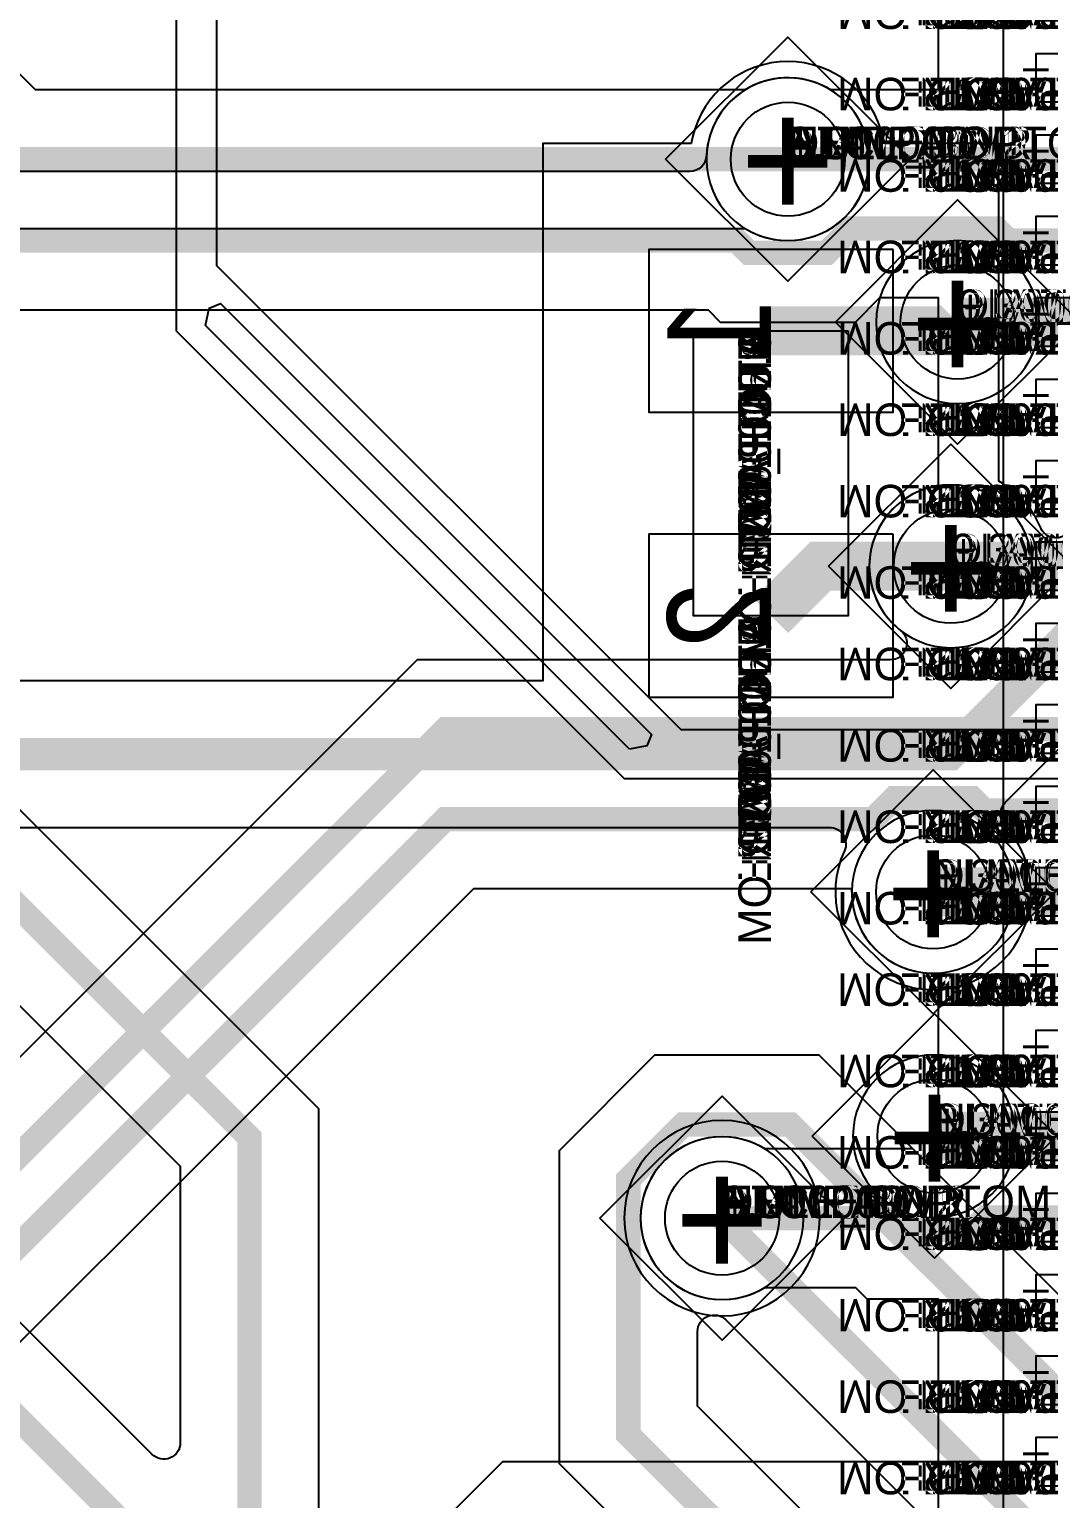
# Model space of a CAD drawing. Extents: x 0 to 323, y 0 to 320.
# Drawn here: x 77.95 to 84.2, y 53.73 to 62.75 of the extents above; entities that cross this region are included whole.
import ezdxf
from ezdxf.enums import TextEntityAlignment as Align

# ---------------------------------------------------------------- set-up
doc = ezdxf.new("R2010")
doc.units = 0
doc.header["$MEASUREMENT"] = 0
doc.layers.get('0').update_dxf_attribs({"linetype": 'CONTINUOUS'})
for name, color, linetype in [('CDN_FIGURES', 7, 'CONTINUOUS'), ('ETCH_BOTTOM', 7, 'CONTINUOUS'), ('ETCH_GND', 3, 'CONTINUOUS'), ('ETCH_INT1', 4, 'CONTINUOUS'), ('ETCH_INT2', 5, 'CONTINUOUS'), ('ETCH_PWR', 6, 'CONTINUOUS'), ('ETCH_TOP', 2, 'CONTINUOUS'), ('MANUFACTURING_NCLEGEND-1-6', 8, 'CONTINUOUS'), ('PACKAGE_GEOMETRY_ASSEMBLY_TOP', 11, 'CONTINUOUS'), ('PACKAGE_GEOMETRY_PIN_NUMBER', 9, 'CONTINUOUS')]:
    doc.layers.add(name, color=color, linetype=linetype)

# ---------------------------------------------------------------- blocks, each defined once
blk = doc.blocks.new('PAD_INFO')
for tag in ['SHAPE_TYPE', 'PAD_HEIGHT', 'PAD_LAYER', 'PAD_TYPE', 'PAD_WIDTH']:
    blk.add_attdef(tag, (0, 0), '', height=0.2)
at = {"flags": 2}
blk.add_attdef('CDN_TYPE', (0, 0), '', height=0.2, dxfattribs=at)
blk = doc.blocks.new('DRILL_INFO')
at = {"flags": 2}
blk.add_attdef('CDN_TYPE', (0, 0), '', height=0.2, dxfattribs=at)
for tag in ['FSHAPE', 'FCHAR', 'DRILL_HEIGHT', 'DIAMETER', 'PLATED', 'DRILL_WIDTH']:
    blk.add_attdef(tag, (0, 0), '', height=0.2)
blk = doc.blocks.new('VIA0700X0300')
at = {"layer": 'ETCH_BOTTOM'}
blk.add_circle((0, 0), 0.35, dxfattribs=at)
at = {"layer": 'ETCH_GND'}
blk.add_circle((0, 0), 0.35, dxfattribs=at)
at = {"layer": 'ETCH_INT1'}
blk.add_circle((0, 0), 0.35, dxfattribs=at)
at = {"layer": 'ETCH_INT2'}
blk.add_circle((0, 0), 0.35, dxfattribs=at)
at = {"layer": 'ETCH_PWR'}
blk.add_circle((0, 0), 0.35, dxfattribs=at)
at = {"layer": 'ETCH_TOP'}
blk.add_circle((0, 0), 0.35, dxfattribs=at)
ref = blk.add_blockref('PAD_INFO', (0, 0))
ref.add_attrib('PAD_LAYER', 'ETCH_TOP', (0, 0), dxfattribs={"height": 0.2})
ref.add_attrib('SHAPE_TYPE', 'NULL', (0, 0), dxfattribs={"height": 0.2})
ref.add_attrib('PAD_TYPE', 'ANTIPAD', (0, 0), dxfattribs={"height": 0.2})
ref.add_attrib('PAD_WIDTH', '0.000000', (0, 0), dxfattribs={"height": 0.2})
ref.add_attrib('PAD_HEIGHT', '0.000000', (0, 0), dxfattribs={"height": 0.2})
ref = blk.add_blockref('PAD_INFO', (0, 0))
ref.add_attrib('PAD_LAYER', 'ETCH_GND', (0, 0), dxfattribs={"height": 0.2})
ref.add_attrib('SHAPE_TYPE', 'NULL', (0, 0), dxfattribs={"height": 0.2})
ref.add_attrib('PAD_TYPE', 'ANTIPAD', (0, 0), dxfattribs={"height": 0.2})
ref.add_attrib('PAD_WIDTH', '0.000000', (0, 0), dxfattribs={"height": 0.2})
ref.add_attrib('PAD_HEIGHT', '0.000000', (0, 0), dxfattribs={"height": 0.2})
ref = blk.add_blockref('PAD_INFO', (0, 0))
ref.add_attrib('PAD_LAYER', 'ETCH_INT1', (0, 0), dxfattribs={"height": 0.2})
ref.add_attrib('SHAPE_TYPE', 'NULL', (0, 0), dxfattribs={"height": 0.2})
ref.add_attrib('PAD_TYPE', 'ANTIPAD', (0, 0), dxfattribs={"height": 0.2})
ref.add_attrib('PAD_WIDTH', '0.000000', (0, 0), dxfattribs={"height": 0.2})
ref.add_attrib('PAD_HEIGHT', '0.000000', (0, 0), dxfattribs={"height": 0.2})
ref = blk.add_blockref('PAD_INFO', (0, 0))
ref.add_attrib('PAD_LAYER', 'ETCH_INT2', (0, 0), dxfattribs={"height": 0.2})
ref.add_attrib('SHAPE_TYPE', 'NULL', (0, 0), dxfattribs={"height": 0.2})
ref.add_attrib('PAD_TYPE', 'ANTIPAD', (0, 0), dxfattribs={"height": 0.2})
ref.add_attrib('PAD_WIDTH', '0.000000', (0, 0), dxfattribs={"height": 0.2})
ref.add_attrib('PAD_HEIGHT', '0.000000', (0, 0), dxfattribs={"height": 0.2})
ref = blk.add_blockref('PAD_INFO', (0, 0))
ref.add_attrib('PAD_LAYER', 'ETCH_PWR', (0, 0), dxfattribs={"height": 0.2})
ref.add_attrib('SHAPE_TYPE', 'NULL', (0, 0), dxfattribs={"height": 0.2})
ref.add_attrib('PAD_TYPE', 'ANTIPAD', (0, 0), dxfattribs={"height": 0.2})
ref.add_attrib('PAD_WIDTH', '0.000000', (0, 0), dxfattribs={"height": 0.2})
ref.add_attrib('PAD_HEIGHT', '0.000000', (0, 0), dxfattribs={"height": 0.2})
ref = blk.add_blockref('PAD_INFO', (0, 0))
ref.add_attrib('PAD_LAYER', 'ETCH_BOTTOM', (0, 0), dxfattribs={"height": 0.2})
ref.add_attrib('SHAPE_TYPE', 'NULL', (0, 0), dxfattribs={"height": 0.2})
ref.add_attrib('PAD_TYPE', 'ANTIPAD', (0, 0), dxfattribs={"height": 0.2})
ref.add_attrib('PAD_WIDTH', '0.000000', (0, 0), dxfattribs={"height": 0.2})
ref.add_attrib('PAD_HEIGHT', '0.000000', (0, 0), dxfattribs={"height": 0.2})
ref = blk.add_blockref('PAD_INFO', (0, 0))
ref.add_attrib('PAD_LAYER', 'ETCH_TOP', (0, 0), dxfattribs={"height": 0.2})
ref.add_attrib('SHAPE_TYPE', 'NULL', (0, 0), dxfattribs={"height": 0.2})
ref.add_attrib('PAD_TYPE', 'THERMAL', (0, 0), dxfattribs={"height": 0.2})
ref.add_attrib('PAD_WIDTH', '0.000000', (0, 0), dxfattribs={"height": 0.2})
ref.add_attrib('PAD_HEIGHT', '0.000000', (0, 0), dxfattribs={"height": 0.2})
ref = blk.add_blockref('PAD_INFO', (0, 0))
ref.add_attrib('PAD_LAYER', 'ETCH_GND', (0, 0), dxfattribs={"height": 0.2})
ref.add_attrib('SHAPE_TYPE', 'NULL', (0, 0), dxfattribs={"height": 0.2})
ref.add_attrib('PAD_TYPE', 'THERMAL', (0, 0), dxfattribs={"height": 0.2})
ref.add_attrib('PAD_WIDTH', '0.000000', (0, 0), dxfattribs={"height": 0.2})
ref.add_attrib('PAD_HEIGHT', '0.000000', (0, 0), dxfattribs={"height": 0.2})
ref = blk.add_blockref('PAD_INFO', (0, 0))
ref.add_attrib('PAD_LAYER', 'ETCH_INT1', (0, 0), dxfattribs={"height": 0.2})
ref.add_attrib('SHAPE_TYPE', 'NULL', (0, 0), dxfattribs={"height": 0.2})
ref.add_attrib('PAD_TYPE', 'THERMAL', (0, 0), dxfattribs={"height": 0.2})
ref.add_attrib('PAD_WIDTH', '0.000000', (0, 0), dxfattribs={"height": 0.2})
ref.add_attrib('PAD_HEIGHT', '0.000000', (0, 0), dxfattribs={"height": 0.2})
ref = blk.add_blockref('PAD_INFO', (0, 0))
ref.add_attrib('PAD_LAYER', 'ETCH_INT2', (0, 0), dxfattribs={"height": 0.2})
ref.add_attrib('SHAPE_TYPE', 'NULL', (0, 0), dxfattribs={"height": 0.2})
ref.add_attrib('PAD_TYPE', 'THERMAL', (0, 0), dxfattribs={"height": 0.2})
ref.add_attrib('PAD_WIDTH', '0.000000', (0, 0), dxfattribs={"height": 0.2})
ref.add_attrib('PAD_HEIGHT', '0.000000', (0, 0), dxfattribs={"height": 0.2})
ref = blk.add_blockref('PAD_INFO', (0, 0))
ref.add_attrib('PAD_LAYER', 'ETCH_PWR', (0, 0), dxfattribs={"height": 0.2})
ref.add_attrib('SHAPE_TYPE', 'NULL', (0, 0), dxfattribs={"height": 0.2})
ref.add_attrib('PAD_TYPE', 'THERMAL', (0, 0), dxfattribs={"height": 0.2})
ref.add_attrib('PAD_WIDTH', '0.000000', (0, 0), dxfattribs={"height": 0.2})
ref.add_attrib('PAD_HEIGHT', '0.000000', (0, 0), dxfattribs={"height": 0.2})
ref = blk.add_blockref('PAD_INFO', (0, 0))
ref.add_attrib('PAD_LAYER', 'ETCH_BOTTOM', (0, 0), dxfattribs={"height": 0.2})
ref.add_attrib('SHAPE_TYPE', 'NULL', (0, 0), dxfattribs={"height": 0.2})
ref.add_attrib('PAD_TYPE', 'THERMAL', (0, 0), dxfattribs={"height": 0.2})
ref.add_attrib('PAD_WIDTH', '0.000000', (0, 0), dxfattribs={"height": 0.2})
ref.add_attrib('PAD_HEIGHT', '0.000000', (0, 0), dxfattribs={"height": 0.2})
ref = blk.add_blockref('PAD_INFO', (0, 0))
ref.add_attrib('PAD_LAYER', 'ETCH_TOP', (0, 0), dxfattribs={"height": 0.2})
ref.add_attrib('SHAPE_TYPE', 'CIRCLE', (0, 0), dxfattribs={"height": 0.2})
ref.add_attrib('PAD_TYPE', 'REGULAR', (0, 0), dxfattribs={"height": 0.2})
ref.add_attrib('PAD_WIDTH', '0.700000', (0, 0), dxfattribs={"height": 0.2})
ref.add_attrib('PAD_HEIGHT', '0.700000', (0, 0), dxfattribs={"height": 0.2})
ref = blk.add_blockref('PAD_INFO', (0, 0))
ref.add_attrib('PAD_LAYER', 'ETCH_GND', (0, 0), dxfattribs={"height": 0.2})
ref.add_attrib('SHAPE_TYPE', 'CIRCLE', (0, 0), dxfattribs={"height": 0.2})
ref.add_attrib('PAD_TYPE', 'REGULAR', (0, 0), dxfattribs={"height": 0.2})
ref.add_attrib('PAD_WIDTH', '0.700000', (0, 0), dxfattribs={"height": 0.2})
ref.add_attrib('PAD_HEIGHT', '0.700000', (0, 0), dxfattribs={"height": 0.2})
ref = blk.add_blockref('PAD_INFO', (0, 0))
ref.add_attrib('PAD_LAYER', 'ETCH_INT1', (0, 0), dxfattribs={"height": 0.2})
ref.add_attrib('SHAPE_TYPE', 'CIRCLE', (0, 0), dxfattribs={"height": 0.2})
ref.add_attrib('PAD_TYPE', 'REGULAR', (0, 0), dxfattribs={"height": 0.2})
ref.add_attrib('PAD_WIDTH', '0.700000', (0, 0), dxfattribs={"height": 0.2})
ref.add_attrib('PAD_HEIGHT', '0.700000', (0, 0), dxfattribs={"height": 0.2})
ref = blk.add_blockref('PAD_INFO', (0, 0))
ref.add_attrib('PAD_LAYER', 'ETCH_INT2', (0, 0), dxfattribs={"height": 0.2})
ref.add_attrib('SHAPE_TYPE', 'CIRCLE', (0, 0), dxfattribs={"height": 0.2})
ref.add_attrib('PAD_TYPE', 'REGULAR', (0, 0), dxfattribs={"height": 0.2})
ref.add_attrib('PAD_WIDTH', '0.700000', (0, 0), dxfattribs={"height": 0.2})
ref.add_attrib('PAD_HEIGHT', '0.700000', (0, 0), dxfattribs={"height": 0.2})
ref = blk.add_blockref('PAD_INFO', (0, 0))
ref.add_attrib('PAD_LAYER', 'ETCH_PWR', (0, 0), dxfattribs={"height": 0.2})
ref.add_attrib('SHAPE_TYPE', 'CIRCLE', (0, 0), dxfattribs={"height": 0.2})
ref.add_attrib('PAD_TYPE', 'REGULAR', (0, 0), dxfattribs={"height": 0.2})
ref.add_attrib('PAD_WIDTH', '0.700000', (0, 0), dxfattribs={"height": 0.2})
ref.add_attrib('PAD_HEIGHT', '0.700000', (0, 0), dxfattribs={"height": 0.2})
ref = blk.add_blockref('PAD_INFO', (0, 0))
ref.add_attrib('PAD_LAYER', 'ETCH_BOTTOM', (0, 0), dxfattribs={"height": 0.2})
ref.add_attrib('SHAPE_TYPE', 'CIRCLE', (0, 0), dxfattribs={"height": 0.2})
ref.add_attrib('PAD_TYPE', 'REGULAR', (0, 0), dxfattribs={"height": 0.2})
ref.add_attrib('PAD_WIDTH', '0.700000', (0, 0), dxfattribs={"height": 0.2})
ref.add_attrib('PAD_HEIGHT', '0.700000', (0, 0), dxfattribs={"height": 0.2})
ref = blk.add_blockref('DRILL_INFO', (0, 0))
ref.add_attrib('DIAMETER', '0.300000', (0, 0), dxfattribs={"height": 0.2})
ref.add_attrib('PLATED', 'PLATED', (0, 0), dxfattribs={"height": 0.2})
ref.add_attrib('FSHAPE', 'DIAMOND', (0, 0), dxfattribs={"height": 0.2})
ref.add_attrib('FCHAR', '+', (0, 0), dxfattribs={"height": 0.2})
ref.add_attrib('DRILL_WIDTH', '1.500000', (0, 0), dxfattribs={"height": 0.2})
ref.add_attrib('DRILL_HEIGHT', '1.500000', (0, 0), dxfattribs={"height": 0.2})
for tag in ['CDN_TYPE', 'PIN']:
    blk.add_attdef(tag, (0, 0), '', height=0.2)
at = {"flags": 2}
for tag in ['PSTKNAME', 'BBV']:
    blk.add_attdef(tag, (0, 0), '', height=0.2, dxfattribs=at)
blk = doc.blocks.new('FIGURE_DIAMOND')
at = {"layer": 'CDN_FIGURES'}
blk.add_lwpolyline([(-0.5, 0), (0, 0.5), (0.5, 0), (0, -0.5)], close=True, dxfattribs=at)
blk = doc.blocks.new('RC1600X0300TS_NS')
at = {"layer": 'ETCH_TOP'}
blk.add_lwpolyline([(-0.8, -0.15), (-0.8, 0.15), (0.8, 0.15), (0.8, -0.15)], close=True, dxfattribs=at)
ref = blk.add_blockref('PAD_INFO', (0, 0))
ref.add_attrib('PAD_LAYER', 'ETCH_TOP', (0, 0), dxfattribs={"height": 0.2})
ref.add_attrib('SHAPE_TYPE', 'NULL', (0, 0), dxfattribs={"height": 0.2})
ref.add_attrib('PAD_TYPE', 'ANTIPAD', (0, 0), dxfattribs={"height": 0.2})
ref.add_attrib('PAD_WIDTH', '0.000000', (0, 0), dxfattribs={"height": 0.2})
ref.add_attrib('PAD_HEIGHT', '0.000000', (0, 0), dxfattribs={"height": 0.2})
ref = blk.add_blockref('PAD_INFO', (0, 0))
ref.add_attrib('PAD_LAYER', 'ETCH_GND', (0, 0), dxfattribs={"height": 0.2})
ref.add_attrib('SHAPE_TYPE', 'NULL', (0, 0), dxfattribs={"height": 0.2})
ref.add_attrib('PAD_TYPE', 'ANTIPAD', (0, 0), dxfattribs={"height": 0.2})
ref.add_attrib('PAD_WIDTH', '0.000000', (0, 0), dxfattribs={"height": 0.2})
ref.add_attrib('PAD_HEIGHT', '0.000000', (0, 0), dxfattribs={"height": 0.2})
ref = blk.add_blockref('PAD_INFO', (0, 0))
ref.add_attrib('PAD_LAYER', 'ETCH_INT1', (0, 0), dxfattribs={"height": 0.2})
ref.add_attrib('SHAPE_TYPE', 'NULL', (0, 0), dxfattribs={"height": 0.2})
ref.add_attrib('PAD_TYPE', 'ANTIPAD', (0, 0), dxfattribs={"height": 0.2})
ref.add_attrib('PAD_WIDTH', '0.000000', (0, 0), dxfattribs={"height": 0.2})
ref.add_attrib('PAD_HEIGHT', '0.000000', (0, 0), dxfattribs={"height": 0.2})
ref = blk.add_blockref('PAD_INFO', (0, 0))
ref.add_attrib('PAD_LAYER', 'ETCH_INT2', (0, 0), dxfattribs={"height": 0.2})
ref.add_attrib('SHAPE_TYPE', 'NULL', (0, 0), dxfattribs={"height": 0.2})
ref.add_attrib('PAD_TYPE', 'ANTIPAD', (0, 0), dxfattribs={"height": 0.2})
ref.add_attrib('PAD_WIDTH', '0.000000', (0, 0), dxfattribs={"height": 0.2})
ref.add_attrib('PAD_HEIGHT', '0.000000', (0, 0), dxfattribs={"height": 0.2})
ref = blk.add_blockref('PAD_INFO', (0, 0))
ref.add_attrib('PAD_LAYER', 'ETCH_PWR', (0, 0), dxfattribs={"height": 0.2})
ref.add_attrib('SHAPE_TYPE', 'NULL', (0, 0), dxfattribs={"height": 0.2})
ref.add_attrib('PAD_TYPE', 'ANTIPAD', (0, 0), dxfattribs={"height": 0.2})
ref.add_attrib('PAD_WIDTH', '0.000000', (0, 0), dxfattribs={"height": 0.2})
ref.add_attrib('PAD_HEIGHT', '0.000000', (0, 0), dxfattribs={"height": 0.2})
ref = blk.add_blockref('PAD_INFO', (0, 0))
ref.add_attrib('PAD_LAYER', 'ETCH_BOTTOM', (0, 0), dxfattribs={"height": 0.2})
ref.add_attrib('SHAPE_TYPE', 'NULL', (0, 0), dxfattribs={"height": 0.2})
ref.add_attrib('PAD_TYPE', 'ANTIPAD', (0, 0), dxfattribs={"height": 0.2})
ref.add_attrib('PAD_WIDTH', '0.000000', (0, 0), dxfattribs={"height": 0.2})
ref.add_attrib('PAD_HEIGHT', '0.000000', (0, 0), dxfattribs={"height": 0.2})
ref = blk.add_blockref('PAD_INFO', (0, 0))
ref.add_attrib('PAD_LAYER', 'ETCH_TOP', (0, 0), dxfattribs={"height": 0.2})
ref.add_attrib('SHAPE_TYPE', 'NULL', (0, 0), dxfattribs={"height": 0.2})
ref.add_attrib('PAD_TYPE', 'THERMAL', (0, 0), dxfattribs={"height": 0.2})
ref.add_attrib('PAD_WIDTH', '0.000000', (0, 0), dxfattribs={"height": 0.2})
ref.add_attrib('PAD_HEIGHT', '0.000000', (0, 0), dxfattribs={"height": 0.2})
ref = blk.add_blockref('PAD_INFO', (0, 0))
ref.add_attrib('PAD_LAYER', 'ETCH_GND', (0, 0), dxfattribs={"height": 0.2})
ref.add_attrib('SHAPE_TYPE', 'NULL', (0, 0), dxfattribs={"height": 0.2})
ref.add_attrib('PAD_TYPE', 'THERMAL', (0, 0), dxfattribs={"height": 0.2})
ref.add_attrib('PAD_WIDTH', '0.000000', (0, 0), dxfattribs={"height": 0.2})
ref.add_attrib('PAD_HEIGHT', '0.000000', (0, 0), dxfattribs={"height": 0.2})
ref = blk.add_blockref('PAD_INFO', (0, 0))
ref.add_attrib('PAD_LAYER', 'ETCH_INT1', (0, 0), dxfattribs={"height": 0.2})
ref.add_attrib('SHAPE_TYPE', 'NULL', (0, 0), dxfattribs={"height": 0.2})
ref.add_attrib('PAD_TYPE', 'THERMAL', (0, 0), dxfattribs={"height": 0.2})
ref.add_attrib('PAD_WIDTH', '0.000000', (0, 0), dxfattribs={"height": 0.2})
ref.add_attrib('PAD_HEIGHT', '0.000000', (0, 0), dxfattribs={"height": 0.2})
ref = blk.add_blockref('PAD_INFO', (0, 0))
ref.add_attrib('PAD_LAYER', 'ETCH_INT2', (0, 0), dxfattribs={"height": 0.2})
ref.add_attrib('SHAPE_TYPE', 'NULL', (0, 0), dxfattribs={"height": 0.2})
ref.add_attrib('PAD_TYPE', 'THERMAL', (0, 0), dxfattribs={"height": 0.2})
ref.add_attrib('PAD_WIDTH', '0.000000', (0, 0), dxfattribs={"height": 0.2})
ref.add_attrib('PAD_HEIGHT', '0.000000', (0, 0), dxfattribs={"height": 0.2})
ref = blk.add_blockref('PAD_INFO', (0, 0))
ref.add_attrib('PAD_LAYER', 'ETCH_PWR', (0, 0), dxfattribs={"height": 0.2})
ref.add_attrib('SHAPE_TYPE', 'NULL', (0, 0), dxfattribs={"height": 0.2})
ref.add_attrib('PAD_TYPE', 'THERMAL', (0, 0), dxfattribs={"height": 0.2})
ref.add_attrib('PAD_WIDTH', '0.000000', (0, 0), dxfattribs={"height": 0.2})
ref.add_attrib('PAD_HEIGHT', '0.000000', (0, 0), dxfattribs={"height": 0.2})
ref = blk.add_blockref('PAD_INFO', (0, 0))
ref.add_attrib('PAD_LAYER', 'ETCH_BOTTOM', (0, 0), dxfattribs={"height": 0.2})
ref.add_attrib('SHAPE_TYPE', 'NULL', (0, 0), dxfattribs={"height": 0.2})
ref.add_attrib('PAD_TYPE', 'THERMAL', (0, 0), dxfattribs={"height": 0.2})
ref.add_attrib('PAD_WIDTH', '0.000000', (0, 0), dxfattribs={"height": 0.2})
ref.add_attrib('PAD_HEIGHT', '0.000000', (0, 0), dxfattribs={"height": 0.2})
ref = blk.add_blockref('PAD_INFO', (0, 0))
ref.add_attrib('PAD_LAYER', 'ETCH_TOP', (0, 0), dxfattribs={"height": 0.2})
ref.add_attrib('SHAPE_TYPE', 'RECTANGLE', (0, 0), dxfattribs={"height": 0.2})
ref.add_attrib('PAD_TYPE', 'REGULAR', (0, 0), dxfattribs={"height": 0.2})
ref.add_attrib('PAD_WIDTH', '1.600000', (0, 0), dxfattribs={"height": 0.2})
ref.add_attrib('PAD_HEIGHT', '0.300000', (0, 0), dxfattribs={"height": 0.2})
ref = blk.add_blockref('PAD_INFO', (0, 0))
ref.add_attrib('PAD_LAYER', 'ETCH_GND', (0, 0), dxfattribs={"height": 0.2})
ref.add_attrib('SHAPE_TYPE', 'NULL', (0, 0), dxfattribs={"height": 0.2})
ref.add_attrib('PAD_TYPE', 'REGULAR', (0, 0), dxfattribs={"height": 0.2})
ref.add_attrib('PAD_WIDTH', '0.000000', (0, 0), dxfattribs={"height": 0.2})
ref.add_attrib('PAD_HEIGHT', '0.000000', (0, 0), dxfattribs={"height": 0.2})
ref = blk.add_blockref('PAD_INFO', (0, 0))
ref.add_attrib('PAD_LAYER', 'ETCH_INT1', (0, 0), dxfattribs={"height": 0.2})
ref.add_attrib('SHAPE_TYPE', 'NULL', (0, 0), dxfattribs={"height": 0.2})
ref.add_attrib('PAD_TYPE', 'REGULAR', (0, 0), dxfattribs={"height": 0.2})
ref.add_attrib('PAD_WIDTH', '0.000000', (0, 0), dxfattribs={"height": 0.2})
ref.add_attrib('PAD_HEIGHT', '0.000000', (0, 0), dxfattribs={"height": 0.2})
ref = blk.add_blockref('PAD_INFO', (0, 0))
ref.add_attrib('PAD_LAYER', 'ETCH_INT2', (0, 0), dxfattribs={"height": 0.2})
ref.add_attrib('SHAPE_TYPE', 'NULL', (0, 0), dxfattribs={"height": 0.2})
ref.add_attrib('PAD_TYPE', 'REGULAR', (0, 0), dxfattribs={"height": 0.2})
ref.add_attrib('PAD_WIDTH', '0.000000', (0, 0), dxfattribs={"height": 0.2})
ref.add_attrib('PAD_HEIGHT', '0.000000', (0, 0), dxfattribs={"height": 0.2})
ref = blk.add_blockref('PAD_INFO', (0, 0))
ref.add_attrib('PAD_LAYER', 'ETCH_PWR', (0, 0), dxfattribs={"height": 0.2})
ref.add_attrib('SHAPE_TYPE', 'NULL', (0, 0), dxfattribs={"height": 0.2})
ref.add_attrib('PAD_TYPE', 'REGULAR', (0, 0), dxfattribs={"height": 0.2})
ref.add_attrib('PAD_WIDTH', '0.000000', (0, 0), dxfattribs={"height": 0.2})
ref.add_attrib('PAD_HEIGHT', '0.000000', (0, 0), dxfattribs={"height": 0.2})
ref = blk.add_blockref('PAD_INFO', (0, 0))
ref.add_attrib('PAD_LAYER', 'ETCH_BOTTOM', (0, 0), dxfattribs={"height": 0.2})
ref.add_attrib('SHAPE_TYPE', 'NULL', (0, 0), dxfattribs={"height": 0.2})
ref.add_attrib('PAD_TYPE', 'REGULAR', (0, 0), dxfattribs={"height": 0.2})
ref.add_attrib('PAD_WIDTH', '0.000000', (0, 0), dxfattribs={"height": 0.2})
ref.add_attrib('PAD_HEIGHT', '0.000000', (0, 0), dxfattribs={"height": 0.2})
ref = blk.add_blockref('DRILL_INFO', (0, 0))
ref.add_attrib('DIAMETER', '0.000000', (0, 0), dxfattribs={"height": 0.2})
ref.add_attrib('PLATED', 'PLATED', (0, 0), dxfattribs={"height": 0.2})
ref.add_attrib('FSHAPE', 'NULL', (0, 0), dxfattribs={"height": 0.2})
ref.add_attrib('DRILL_WIDTH', '0.000000', (0, 0), dxfattribs={"height": 0.2})
ref.add_attrib('DRILL_HEIGHT', '0.000000', (0, 0), dxfattribs={"height": 0.2})
for tag in ['CDN_TYPE', 'PIN']:
    blk.add_attdef(tag, (0, 0), '', height=0.2)
at = {"flags": 2}
for tag in ['PSTKNAME', 'BBV']:
    blk.add_attdef(tag, (0, 0), '', height=0.2, dxfattribs=at)
blk = doc.blocks.new('F42')
at = {"layer": 'PACKAGE_GEOMETRY_ASSEMBLY_TOP'}
blk.add_lwpolyline([(1, -26.75), (29, -26.75), (29, 1.25), (1, 1.25)], close=True, dxfattribs=at)
at = {"layer": 'ETCH_TOP', "rotation": 90}
for p in [(20.25, -27.75), (19.75, -27.75), (19.25, -27.75), (18.75, -27.75), (18.25, -27.75), (17.75, -27.75), (17.25, -27.75), (16.75, -27.75), (16.25, -27.75), (25.25, -27.75), (24.75, -27.75), (24.25, -27.75), (23.75, -27.75), (23.25, -27.75), (22.75, -27.75), (22.25, -27.75), (21.75, -27.75), (21.25, -27.75), (20.75, -27.75)]:
    blk.add_blockref('RC1600X0300TS_NS', p, dxfattribs=at)
at = {"flags": 2}
for tag in ['SYMBOL_TYPE', 'CDN_TYPE', 'REFDES']:
    blk.add_attdef(tag, (0, 0), '', height=0.2, dxfattribs=at)
blk = doc.blocks.new('RC1000X1500TS')
at = {"layer": 'ETCH_TOP'}
blk.add_lwpolyline([(-0.5, -0.75), (-0.5, 0.75), (0.5, 0.75), (0.5, -0.75)], close=True, dxfattribs=at)
ref = blk.add_blockref('PAD_INFO', (0, 0))
ref.add_attrib('PAD_LAYER', 'ETCH_TOP', (0, 0), dxfattribs={"height": 0.2})
ref.add_attrib('SHAPE_TYPE', 'NULL', (0, 0), dxfattribs={"height": 0.2})
ref.add_attrib('PAD_TYPE', 'ANTIPAD', (0, 0), dxfattribs={"height": 0.2})
ref.add_attrib('PAD_WIDTH', '0.000000', (0, 0), dxfattribs={"height": 0.2})
ref.add_attrib('PAD_HEIGHT', '0.000000', (0, 0), dxfattribs={"height": 0.2})
ref = blk.add_blockref('PAD_INFO', (0, 0))
ref.add_attrib('PAD_LAYER', 'ETCH_GND', (0, 0), dxfattribs={"height": 0.2})
ref.add_attrib('SHAPE_TYPE', 'NULL', (0, 0), dxfattribs={"height": 0.2})
ref.add_attrib('PAD_TYPE', 'ANTIPAD', (0, 0), dxfattribs={"height": 0.2})
ref.add_attrib('PAD_WIDTH', '0.000000', (0, 0), dxfattribs={"height": 0.2})
ref.add_attrib('PAD_HEIGHT', '0.000000', (0, 0), dxfattribs={"height": 0.2})
ref = blk.add_blockref('PAD_INFO', (0, 0))
ref.add_attrib('PAD_LAYER', 'ETCH_INT1', (0, 0), dxfattribs={"height": 0.2})
ref.add_attrib('SHAPE_TYPE', 'NULL', (0, 0), dxfattribs={"height": 0.2})
ref.add_attrib('PAD_TYPE', 'ANTIPAD', (0, 0), dxfattribs={"height": 0.2})
ref.add_attrib('PAD_WIDTH', '0.000000', (0, 0), dxfattribs={"height": 0.2})
ref.add_attrib('PAD_HEIGHT', '0.000000', (0, 0), dxfattribs={"height": 0.2})
ref = blk.add_blockref('PAD_INFO', (0, 0))
ref.add_attrib('PAD_LAYER', 'ETCH_INT2', (0, 0), dxfattribs={"height": 0.2})
ref.add_attrib('SHAPE_TYPE', 'NULL', (0, 0), dxfattribs={"height": 0.2})
ref.add_attrib('PAD_TYPE', 'ANTIPAD', (0, 0), dxfattribs={"height": 0.2})
ref.add_attrib('PAD_WIDTH', '0.000000', (0, 0), dxfattribs={"height": 0.2})
ref.add_attrib('PAD_HEIGHT', '0.000000', (0, 0), dxfattribs={"height": 0.2})
ref = blk.add_blockref('PAD_INFO', (0, 0))
ref.add_attrib('PAD_LAYER', 'ETCH_PWR', (0, 0), dxfattribs={"height": 0.2})
ref.add_attrib('SHAPE_TYPE', 'NULL', (0, 0), dxfattribs={"height": 0.2})
ref.add_attrib('PAD_TYPE', 'ANTIPAD', (0, 0), dxfattribs={"height": 0.2})
ref.add_attrib('PAD_WIDTH', '0.000000', (0, 0), dxfattribs={"height": 0.2})
ref.add_attrib('PAD_HEIGHT', '0.000000', (0, 0), dxfattribs={"height": 0.2})
ref = blk.add_blockref('PAD_INFO', (0, 0))
ref.add_attrib('PAD_LAYER', 'ETCH_BOTTOM', (0, 0), dxfattribs={"height": 0.2})
ref.add_attrib('SHAPE_TYPE', 'NULL', (0, 0), dxfattribs={"height": 0.2})
ref.add_attrib('PAD_TYPE', 'ANTIPAD', (0, 0), dxfattribs={"height": 0.2})
ref.add_attrib('PAD_WIDTH', '0.000000', (0, 0), dxfattribs={"height": 0.2})
ref.add_attrib('PAD_HEIGHT', '0.000000', (0, 0), dxfattribs={"height": 0.2})
ref = blk.add_blockref('PAD_INFO', (0, 0))
ref.add_attrib('PAD_LAYER', 'ETCH_TOP', (0, 0), dxfattribs={"height": 0.2})
ref.add_attrib('SHAPE_TYPE', 'NULL', (0, 0), dxfattribs={"height": 0.2})
ref.add_attrib('PAD_TYPE', 'THERMAL', (0, 0), dxfattribs={"height": 0.2})
ref.add_attrib('PAD_WIDTH', '0.000000', (0, 0), dxfattribs={"height": 0.2})
ref.add_attrib('PAD_HEIGHT', '0.000000', (0, 0), dxfattribs={"height": 0.2})
ref = blk.add_blockref('PAD_INFO', (0, 0))
ref.add_attrib('PAD_LAYER', 'ETCH_GND', (0, 0), dxfattribs={"height": 0.2})
ref.add_attrib('SHAPE_TYPE', 'NULL', (0, 0), dxfattribs={"height": 0.2})
ref.add_attrib('PAD_TYPE', 'THERMAL', (0, 0), dxfattribs={"height": 0.2})
ref.add_attrib('PAD_WIDTH', '0.000000', (0, 0), dxfattribs={"height": 0.2})
ref.add_attrib('PAD_HEIGHT', '0.000000', (0, 0), dxfattribs={"height": 0.2})
ref = blk.add_blockref('PAD_INFO', (0, 0))
ref.add_attrib('PAD_LAYER', 'ETCH_INT1', (0, 0), dxfattribs={"height": 0.2})
ref.add_attrib('SHAPE_TYPE', 'NULL', (0, 0), dxfattribs={"height": 0.2})
ref.add_attrib('PAD_TYPE', 'THERMAL', (0, 0), dxfattribs={"height": 0.2})
ref.add_attrib('PAD_WIDTH', '0.000000', (0, 0), dxfattribs={"height": 0.2})
ref.add_attrib('PAD_HEIGHT', '0.000000', (0, 0), dxfattribs={"height": 0.2})
ref = blk.add_blockref('PAD_INFO', (0, 0))
ref.add_attrib('PAD_LAYER', 'ETCH_INT2', (0, 0), dxfattribs={"height": 0.2})
ref.add_attrib('SHAPE_TYPE', 'NULL', (0, 0), dxfattribs={"height": 0.2})
ref.add_attrib('PAD_TYPE', 'THERMAL', (0, 0), dxfattribs={"height": 0.2})
ref.add_attrib('PAD_WIDTH', '0.000000', (0, 0), dxfattribs={"height": 0.2})
ref.add_attrib('PAD_HEIGHT', '0.000000', (0, 0), dxfattribs={"height": 0.2})
ref = blk.add_blockref('PAD_INFO', (0, 0))
ref.add_attrib('PAD_LAYER', 'ETCH_PWR', (0, 0), dxfattribs={"height": 0.2})
ref.add_attrib('SHAPE_TYPE', 'NULL', (0, 0), dxfattribs={"height": 0.2})
ref.add_attrib('PAD_TYPE', 'THERMAL', (0, 0), dxfattribs={"height": 0.2})
ref.add_attrib('PAD_WIDTH', '0.000000', (0, 0), dxfattribs={"height": 0.2})
ref.add_attrib('PAD_HEIGHT', '0.000000', (0, 0), dxfattribs={"height": 0.2})
ref = blk.add_blockref('PAD_INFO', (0, 0))
ref.add_attrib('PAD_LAYER', 'ETCH_BOTTOM', (0, 0), dxfattribs={"height": 0.2})
ref.add_attrib('SHAPE_TYPE', 'NULL', (0, 0), dxfattribs={"height": 0.2})
ref.add_attrib('PAD_TYPE', 'THERMAL', (0, 0), dxfattribs={"height": 0.2})
ref.add_attrib('PAD_WIDTH', '0.000000', (0, 0), dxfattribs={"height": 0.2})
ref.add_attrib('PAD_HEIGHT', '0.000000', (0, 0), dxfattribs={"height": 0.2})
ref = blk.add_blockref('PAD_INFO', (0, 0))
ref.add_attrib('PAD_LAYER', 'ETCH_GND', (0, 0), dxfattribs={"height": 0.2})
ref.add_attrib('SHAPE_TYPE', 'NULL', (0, 0), dxfattribs={"height": 0.2})
ref.add_attrib('PAD_TYPE', 'REGULAR', (0, 0), dxfattribs={"height": 0.2})
ref.add_attrib('PAD_WIDTH', '0.000000', (0, 0), dxfattribs={"height": 0.2})
ref.add_attrib('PAD_HEIGHT', '0.000000', (0, 0), dxfattribs={"height": 0.2})
ref = blk.add_blockref('PAD_INFO', (0, 0))
ref.add_attrib('PAD_LAYER', 'ETCH_INT1', (0, 0), dxfattribs={"height": 0.2})
ref.add_attrib('SHAPE_TYPE', 'NULL', (0, 0), dxfattribs={"height": 0.2})
ref.add_attrib('PAD_TYPE', 'REGULAR', (0, 0), dxfattribs={"height": 0.2})
ref.add_attrib('PAD_WIDTH', '0.000000', (0, 0), dxfattribs={"height": 0.2})
ref.add_attrib('PAD_HEIGHT', '0.000000', (0, 0), dxfattribs={"height": 0.2})
ref = blk.add_blockref('PAD_INFO', (0, 0))
ref.add_attrib('PAD_LAYER', 'ETCH_INT2', (0, 0), dxfattribs={"height": 0.2})
ref.add_attrib('SHAPE_TYPE', 'NULL', (0, 0), dxfattribs={"height": 0.2})
ref.add_attrib('PAD_TYPE', 'REGULAR', (0, 0), dxfattribs={"height": 0.2})
ref.add_attrib('PAD_WIDTH', '0.000000', (0, 0), dxfattribs={"height": 0.2})
ref.add_attrib('PAD_HEIGHT', '0.000000', (0, 0), dxfattribs={"height": 0.2})
ref = blk.add_blockref('PAD_INFO', (0, 0))
ref.add_attrib('PAD_LAYER', 'ETCH_PWR', (0, 0), dxfattribs={"height": 0.2})
ref.add_attrib('SHAPE_TYPE', 'NULL', (0, 0), dxfattribs={"height": 0.2})
ref.add_attrib('PAD_TYPE', 'REGULAR', (0, 0), dxfattribs={"height": 0.2})
ref.add_attrib('PAD_WIDTH', '0.000000', (0, 0), dxfattribs={"height": 0.2})
ref.add_attrib('PAD_HEIGHT', '0.000000', (0, 0), dxfattribs={"height": 0.2})
ref = blk.add_blockref('PAD_INFO', (0, 0))
ref.add_attrib('PAD_LAYER', 'ETCH_BOTTOM', (0, 0), dxfattribs={"height": 0.2})
ref.add_attrib('SHAPE_TYPE', 'NULL', (0, 0), dxfattribs={"height": 0.2})
ref.add_attrib('PAD_TYPE', 'REGULAR', (0, 0), dxfattribs={"height": 0.2})
ref.add_attrib('PAD_WIDTH', '0.000000', (0, 0), dxfattribs={"height": 0.2})
ref.add_attrib('PAD_HEIGHT', '0.000000', (0, 0), dxfattribs={"height": 0.2})
ref = blk.add_blockref('DRILL_INFO', (0, 0))
ref.add_attrib('DIAMETER', '0.000000', (0, 0), dxfattribs={"height": 0.2})
ref.add_attrib('PLATED', 'PLATED', (0, 0), dxfattribs={"height": 0.2})
ref.add_attrib('FSHAPE', 'NULL', (0, 0), dxfattribs={"height": 0.2})
ref.add_attrib('DRILL_WIDTH', '0.000000', (0, 0), dxfattribs={"height": 0.2})
ref.add_attrib('DRILL_HEIGHT', '0.000000', (0, 0), dxfattribs={"height": 0.2})
ref = blk.add_blockref('PAD_INFO', (0, 0))
ref.add_attrib('PAD_LAYER', 'ETCH_TOP', (0, 0), dxfattribs={"height": 0.2})
ref.add_attrib('SHAPE_TYPE', 'RECTANGLE', (0, 0), dxfattribs={"height": 0.2})
ref.add_attrib('PAD_TYPE', 'REGULAR', (0, 0), dxfattribs={"height": 0.2})
ref.add_attrib('PAD_WIDTH', '1.000000', (0, 0), dxfattribs={"height": 0.2})
ref.add_attrib('PAD_HEIGHT', '1.500000', (0, 0), dxfattribs={"height": 0.2})
for tag in ['CDN_TYPE', 'PIN']:
    blk.add_attdef(tag, (0, 0), '', height=0.2)
at = {"flags": 2}
for tag in ['PSTKNAME', 'BBV']:
    blk.add_attdef(tag, (0, 0), '', height=0.2, dxfattribs=at)
blk = doc.blocks.new('F56')
at = {"layer": 'PACKAGE_GEOMETRY_ASSEMBLY_TOP'}
blk.add_lwpolyline([(0, -0.475), (1.75, -0.475), (1.75, 0.475), (0, 0.475)], close=True, dxfattribs=at)
at = {"layer": 'ETCH_TOP'}
ref = blk.add_blockref('RC1000X1500TS', (0, 0), dxfattribs=at)
ref.add_attrib('CDN_TYPE', 'PIN', (0, 0), dxfattribs={"height": 0.2})
ref.add_attrib('PIN', '1', (0, 0), dxfattribs={"height": 0.2})
ref = blk.add_blockref('RC1000X1500TS', (1.75, 0), dxfattribs=at)
ref.add_attrib('CDN_TYPE', 'PIN', (0, 0), dxfattribs={"height": 0.2})
ref.add_attrib('PIN', '2', (0, 0), dxfattribs={"height": 0.2})
at = {"flags": 2}
for tag in ['SYMBOL_TYPE', 'CDN_TYPE', 'REFDES']:
    blk.add_attdef(tag, (0, 0), '', height=0.2, dxfattribs=at)

msp = doc.modelspace()

# ---------------------------------------------------------------- linework, layer by layer
at = {"layer": 'ETCH_BOTTOM'}
for points, format in [([(84.321, 59.6575, -0.531138), (84.156, 59.6894, 0.152586), (83.9238, 59.9618), (83.9001, 59.9767), (83.9001, 62.0501), (83.1977, 62.0501), (83.1886, 62.0894, 0.79486), (82.0194, 62.0894), (82.0103, 62.0501), (81.0999, 62.0501), (81.0999, 58.7501), (70.2636, 58.7501)], "xyb"), ([(63.05, 57.45, 0.2, 0.2, 0), (69.6, 57.45, 0.2, 0.2, 0), (70.45, 58.3, 0.2, 0.2, 0), (83.6, 58.3, 0.2, 0.2, 0), (87.65, 62.35, 0.2, 0.2, 0), (92.5, 62.35, 0.2, 0.2, 0)], "xyseb"), ([(70.6364, 57.8499), (82.8593, 57.8499, -0.547746), (82.9513, 57.7059, 1.873304), (83.9363, 57.8618, -0.403217), (83.9389, 58.0024), (87.8364, 61.8999)], "xyb"), ([(83.646, 60.954, 0.3, 0.3, 0), (83.592, 60.9, 0.3, 0.3, 0), (82.5, 60.9, 0.3, 0.3, 0)], "xyseb"), ([(83.604, 59.454, 0.3, 0.3, 0), (82.804, 59.454, 0.3, 0.3, 0), (82.5, 59.15, 0.3, 0.3, 0)], "xyseb"), ([(85.797, 53.9541), (80.8529, 53.9541), (78.7029, 51.8041), (59.3998, 51.8041, -0.434609)], "xyb")]:
    msp.add_lwpolyline(points, format=format, dxfattribs=at)
msp.add_lwpolyline([(82.2, 56.0501, 1), (82.2, 54.8499, 1)], format="xyb", close=True, dxfattribs=at)
at = {"layer": 'ETCH_GND'}
for points in [[(83.1041, 61.954, 1), (82.1039, 61.954, 1)], [(84.1041, 59.454, 1), (83.1039, 59.454, 1)], [(83.9961, 57.454, 1), (82.9959, 57.454, 1)], [(82.7001, 55.45, 1), (81.6999, 55.45, 1)]]:
    msp.add_lwpolyline(points, format="xyb", close=True, dxfattribs=at)
at = {"layer": 'ETCH_INT1'}
for points in [[(84.5, 58.45), (81.95, 58.45), (79.1, 61.3), (79.1, 71.45)], [(78.85, 71.1), (78.85, 60.9), (81.6, 58.15), (84.85, 58.15)]]:
    msp.add_lwpolyline(points, dxfattribs=at)
for points in [[(83.1041, 61.954, 1), (82.1039, 61.954, 1)], [(84.1461, 60.954, 1), (83.1459, 60.954, 1)], [(83.9961, 57.454, 1), (82.9959, 57.454, 1)], [(84.0041, 55.954, 1), (83.0039, 55.954, 1)], [(82.7001, 55.45, 1), (81.6999, 55.45, 1)]]:
    msp.add_lwpolyline(points, format="xyb", close=True, dxfattribs=at)
msp.add_lwpolyline([(81.6321, 58.3302), (79.0302, 60.9321), (79.0514, 61.0383), (79.1207, 61.067), (81.767, 58.4207), (81.7383, 58.3514)], close=True, dxfattribs=at)
at = {"layer": 'ETCH_INT2'}
for points, format in [([(86.796, 53.954, 0.15, 0.15, 0), (84.6907, 53.954, 0.15, 0.15, 0), (82.6197, 56.025, 0.15, 0.15, 0), (81.9618, 56.025, 0.15, 0.15, 0), (81.625, 55.6882, 0.15, 0.15, 0), (81.625, 54.1199, 0.15, 0.15, 0), (83.029, 52.7158, 0.15, 0.15, 0), (84.2198, 51.525, 0.15, 0.15, 0), (86.5382, 51.525, 0.15, 0.15, 0), (89.075, 48.9882, 0.15, 0.15, 0), (89.075, 40.5132, 0.15, 0.15, 0), (91.3882, 38.2, 0.15, 0.15, 0), (94.5, 38.2, 0.15, 0.15, 0), (109.356, 23.344, 0.15, 0.15, 0), (119.8073, 23.344, 0.15, 0.15, 0), (129.1164, 14.035, 0.15, 0.15, 0), (163.006, 14.035, 0.15, 0.15, 0), (165.5, 16.529, 0.15, 0.15, 0), (165.5, 46.9632, 0.15, 0.15, 0), (185.4368, 66.9, 0.15, 0.15, 0), (185.4732, 66.9, 0.15, 0.15, 0), (188.045, 69.4718, 0.15, 0.15, 0), (188.045, 77.185, 0.15, 0.15, 0), (184.23, 81, 0.15, 0.15, 0)], "xyseb"), ([(184.23, 75.5, 0.15, 0.15, 0), (184.23, 73.23, 0.15, 0.15, 0), (164.3, 53.3, 0.15, 0.15, 0), (164.3, 17.869, 0.15, 0.15, 0), (163.006, 16.575, 0.15, 0.15, 0), (134.6687, 16.575, 0.15, 0.15, 0), (120.4437, 30.8, 0.15, 0.15, 0), (105.2, 30.8, 0.15, 0.15, 0), (96.95, 39.05, 0.15, 0.15, 0), (90.9625, 39.05, 0.15, 0.15, 0), (89.375, 40.6375, 0.15, 0.15, 0), (89.375, 49.1125, 0.15, 0.15, 0), (86.6625, 51.825, 0.15, 0.15, 0), (85.825, 51.825, 0.15, 0.15, 0), (82.2, 55.45, 0.15, 0.15, 0)], "xyseb"), ([(66.25, 73.15, 0.15, 0.15, 0), (66.25, 71.9743, 0.15, 0.15, 0), (67.125, 71.0993, 0.15, 0.15, 0), (67.125, 71.0117, 0.15, 0.15, 0), (67.625, 70.5117, 0.15, 0.15, 0), (67.625, 69.3618, 0.15, 0.15, 0), (67.9618, 69.025, 0.15, 0.15, 0), (69.3618, 69.025, 0.15, 0.15, 0), (73.8618, 64.525, 0.15, 0.15, 0), (75.2382, 64.525, 0.15, 0.15, 0), (77.8092, 61.954, 0.15, 0.15, 0), (82.604, 61.954, 0.15, 0.15, 0)], "xyseb"), ([(66.75, 70.05, 0.15, 0.15, 0), (67.025, 69.775, 0.15, 0.15, 0), (67.025, 69.1132, 0.15, 0.15, 0), (69.0412, 67.097, 0.15, 0.15, 0), (69.9162, 67.097, 0.15, 0.15, 0), (74.029, 62.9842, 0.15, 0.15, 0), (74.029, 61.2158, 0.15, 0.15, 0), (79.3, 55.9448, 0.15, 0.15, 0), (79.3, 53.3868, 0.15, 0.15, 0), (83.6578, 49.029, 0.15, 0.15, 0), (84.9342, 49.029, 0.15, 0.15, 0), (87.1536, 46.8096, 0.15, 0.15, 0), (88.3576, 45.6055, 0.15, 0.15, 0), (88.3576, 40.382, 0.15, 0.15, 0), (91.1396, 37.6, 0.15, 0.15, 0), (91.1875, 37.6, 0.15, 0.15, 0), (98.957, 29.8305, 0.15, 0.15, 0), (98.957, 20.9188, 0.15, 0.15, 0), (98.5192, 20.481, 0.15, 0.15, 0), (98.2578, 20.481, 0.15, 0.15, 0), (97.87, 20.0932, 0.15, 0.15, 0), (97.87, 17.975, 0.15, 0.15, 0), (98.47, 17.375, 0.15, 0.15, 0)], "xyseb"), ([(73.6039, 62.8081), (73.6039, 61.0397), (78.8749, 55.7687), (78.8749, 54.071, -0.668179), (78.7018, 53.9993), (75.9751, 56.7261), (75.9751, 57.7761), (67.6871, 66.0641)], "xyb"), ([(67.2, 65.95, 0.15, 0.15, 0), (75.55, 57.6, 0.15, 0.15, 0), (75.55, 56.55, 0.15, 0.15, 0), (83.071, 49.0289, 0.15, 0.15, 0), (83.071, 48.2158, 0.15, 0.15, 0), (87.3617, 43.925, 0.15, 0.15, 0), (87.5382, 43.925, 0.15, 0.15, 0), (88.0576, 43.4056, 0.15, 0.15, 0), (88.0576, 40.2577, 0.15, 0.15, 0), (91.0153, 37.3, 0.15, 0.15, 0), (91.0632, 37.3, 0.15, 0.15, 0), (98.1, 30.2632, 0.15, 0.15, 0), (98.1, 26.9, 0.15, 0.15, 0)], "xyseb"), ([(75.0621, 64.0999), (77.6331, 61.5289), (82.3402, 61.5289), (82.3521, 61.522, 1.740689), (82.3521, 62.386), (82.3402, 62.3791), (77.9853, 62.3791), (75.4143, 64.9501)], "xyb"), ([(84.8668, 54.3791), (82.7958, 56.4501), (81.7857, 56.4501), (81.1999, 55.8643), (81.1999, 53.9438), (83.1085, 52.0352, -0.485732), (83.0896, 51.8769, 0.66107), (83.2227, 50.9664), (83.2359, 50.9629), (83.5773, 50.6216, -0.642098), (83.513, 50.4487, 0.200673), (83.169, 50.2739, -0.437934), (83.0201, 50.2679), (82.1634, 51.1246, -0.531552), (82.1954, 51.2897, 1.482519), (81.5397, 51.9454, -0.531552), (81.3746, 51.9134), (79.7251, 53.5629), (79.7251, 56.1209), (74.9219, 60.9241, -0.437934), (74.9279, 61.073, 0.363366), (75.036, 61.7059), (75.0291, 61.7178), (75.0291, 63.0096)], "xyb")]:
    msp.add_lwpolyline(points, format=format, dxfattribs=at)
for points in [[(83.604, 59.9541, 1), (83.604, 58.9539, 1)], [(83.496, 57.9541, 1), (83.496, 56.9539, 1)], [(84.3959, 51.9501), (82.0501, 54.296), (82.0501, 54.7539, -0.668179), (82.2232, 54.8256), (84.9256, 52.1232, -0.668179), (84.8539, 51.9501)]]:
    msp.add_lwpolyline(points, format="xyb", close=True, dxfattribs=at)
at = {"layer": 'ETCH_PWR'}
for points in [[(83.1041, 61.954, 1), (82.1039, 61.954, 1)], [(84.1461, 60.954, 1), (83.1459, 60.954, 1)], [(84.1041, 59.454, 1), (83.1039, 59.454, 1)], [(84.0041, 55.954, 1), (83.0039, 55.954, 1)], [(82.7001, 55.45, 1), (81.6999, 55.45, 1)]]:
    msp.add_lwpolyline(points, format="xyb", close=True, dxfattribs=at)
at = {"layer": 'ETCH_TOP'}
for points, format in [([(83.527, 66.536), (83.527, 62.3791), (82.8678, 62.3791), (82.8559, 62.386, 0.564191), (82.1044, 61.976, -0.40127), (82.0031, 61.8791), (74.8678, 61.8791), (74.8559, 61.886, 1.740689), (74.8559, 61.022), (74.8678, 61.0289), (82.1146, 61.0289), (82.1896, 60.9539), (83.0184, 60.9539), (83.1684, 61.1039), (83.527, 61.1039), (83.527, 59.9498), (83.4881, 59.9405, 0.628072), (83.2956, 59.0603, -0.712843), (83.2331, 58.8791), (80.3279, 58.8791), (77.1489, 55.7001), (70.5451, 55.7001, -0.71575)], "xyb"), ([(84.928, 61.954, 0.15, 0.15, 0), (82.604, 61.954, 0.15, 0.15, 0)], "xyseb"), ([(84.928, 61.454, 0.15, 0.15, 0), (83.9593, 61.454, 0.15, 0.15, 0), (83.8843, 61.529, 0.15, 0.15, 0), (82.9923, 61.529, 0.15, 0.15, 0), (82.8423, 61.379, 0.15, 0.15, 0), (82.3657, 61.379, 0.15, 0.15, 0), (82.2907, 61.454, 0.15, 0.15, 0), (74.604, 61.454, 0.15, 0.15, 0)], "xyseb"), ([(84.928, 60.954, 0.3, 0.3, 0), (83.646, 60.954, 0.3, 0.3, 0)], "xyseb"), ([(84.928, 59.454, 0.3, 0.3, 0), (83.604, 59.454, 0.3, 0.3, 0)], "xyseb"), ([(84.928, 58.454, 0.15, 0.15, 0), (80.504, 58.454, 0.15, 0.15, 0), (77.325, 55.275, 0.15, 0.15, 0), (62.8117, 55.275, 0.15, 0.15, 0), (62.4367, 54.9, 0.15, 0.15, 0), (59.7, 54.9, 0.15, 0.15, 0)], "xyseb"), ([(84.928, 57.954, 0.15, 0.15, 0), (83.8093, 57.954, 0.15, 0.15, 0), (83.7343, 58.029, 0.15, 0.15, 0), (83.2577, 58.029, 0.15, 0.15, 0), (83.1287, 57.9, 0.15, 0.15, 0), (80.5, 57.9, 0.15, 0.15, 0), (75.95, 53.35, 0.15, 0.15, 0), (59.85, 53.35, 0.15, 0.15, 0)], "xyseb"), ([(84.928, 57.454, 0.3, 0.3, 0), (83.496, 57.454, 0.3, 0.3, 0)], "xyseb"), ([(76.1261, 52.9249), (80.6761, 57.4749), (82.994, 57.4749), (82.9966, 57.4269, 0.388089), (83.4781, 56.9542), (83.527, 56.9525), (83.527, 55.8041), (83.4418, 55.8041), (83.3708, 55.8751), (82.4638, 55.8751), (82.4519, 55.882, 1.740689), (82.4519, 55.018), (82.4638, 55.0249), (83.0186, 55.0249), (83.0896, 54.9539), (83.527, 54.9539), (83.527, 52.0467, -0.451492)], "xyb"), ([(84.928, 55.954, 0.3, 0.3, 0), (83.504, 55.954, 0.3, 0.3, 0)], "xyseb"), ([(82.2, 55.45, 0.15, 0.15, 0), (83.1947, 55.45, 0.15, 0.15, 0), (83.2657, 55.379, 0.15, 0.15, 0), (83.7423, 55.379, 0.15, 0.15, 0), (83.8173, 55.454, 0.15, 0.15, 0), (84.928, 55.454, 0.15, 0.15, 0)], "xyseb")]:
    msp.add_lwpolyline(points, format=format, dxfattribs=at)

# ---------------------------------------------------------------- block references
at = {"rotation": 90}
msp.add_blockref('F42', (57.178, 37.704), dxfattribs=at)
at = {"xscale": -1, "rotation": 90}
msp.add_blockref('F56', (82.5, 60.9), dxfattribs=at)
at = {"layer": 'ETCH_TOP'}
for p in [(82.604, 61.954), (83.646, 60.954), (83.604, 59.454), (83.496, 57.454), (83.504, 55.954), (82.2, 55.45)]:
    msp.add_blockref('VIA0700X0300', p, dxfattribs=at)
at = {"layer": 'MANUFACTURING_NCLEGEND-1-6', "xscale": 1.5, "yscale": 1.5}
for p in [(82.604, 61.954), (83.646, 60.954), (83.604, 59.454), (83.496, 57.454), (83.504, 55.954), (82.2, 55.45)]:
    msp.add_blockref('FIGURE_DIAMOND', p, dxfattribs=at)

# ---------------------------------------------------------------- texts
at = {"layer": 'MANUFACTURING_NCLEGEND-1-6'}
for p in [(82.604, 61.954), (83.646, 60.954), (83.604, 59.454), (83.496, 57.454), (83.504, 55.954), (82.2, 55.45)]:
    msp.add_text('+', height=0.75, dxfattribs=at).set_placement(p, align=Align.MIDDLE_CENTER)
at = {"layer": 'PACKAGE_GEOMETRY_PIN_NUMBER', "text_generation_flag": 2, "width": 0.88}
for s, p in [('1', (82.5, 60.9)), ('2', (82.5, 59.15))]:
    msp.add_text(s, height=0.635, rotation=90, dxfattribs=at).set_placement(p, align=Align.CENTER)

doc.saveas('drawing.dxf')
